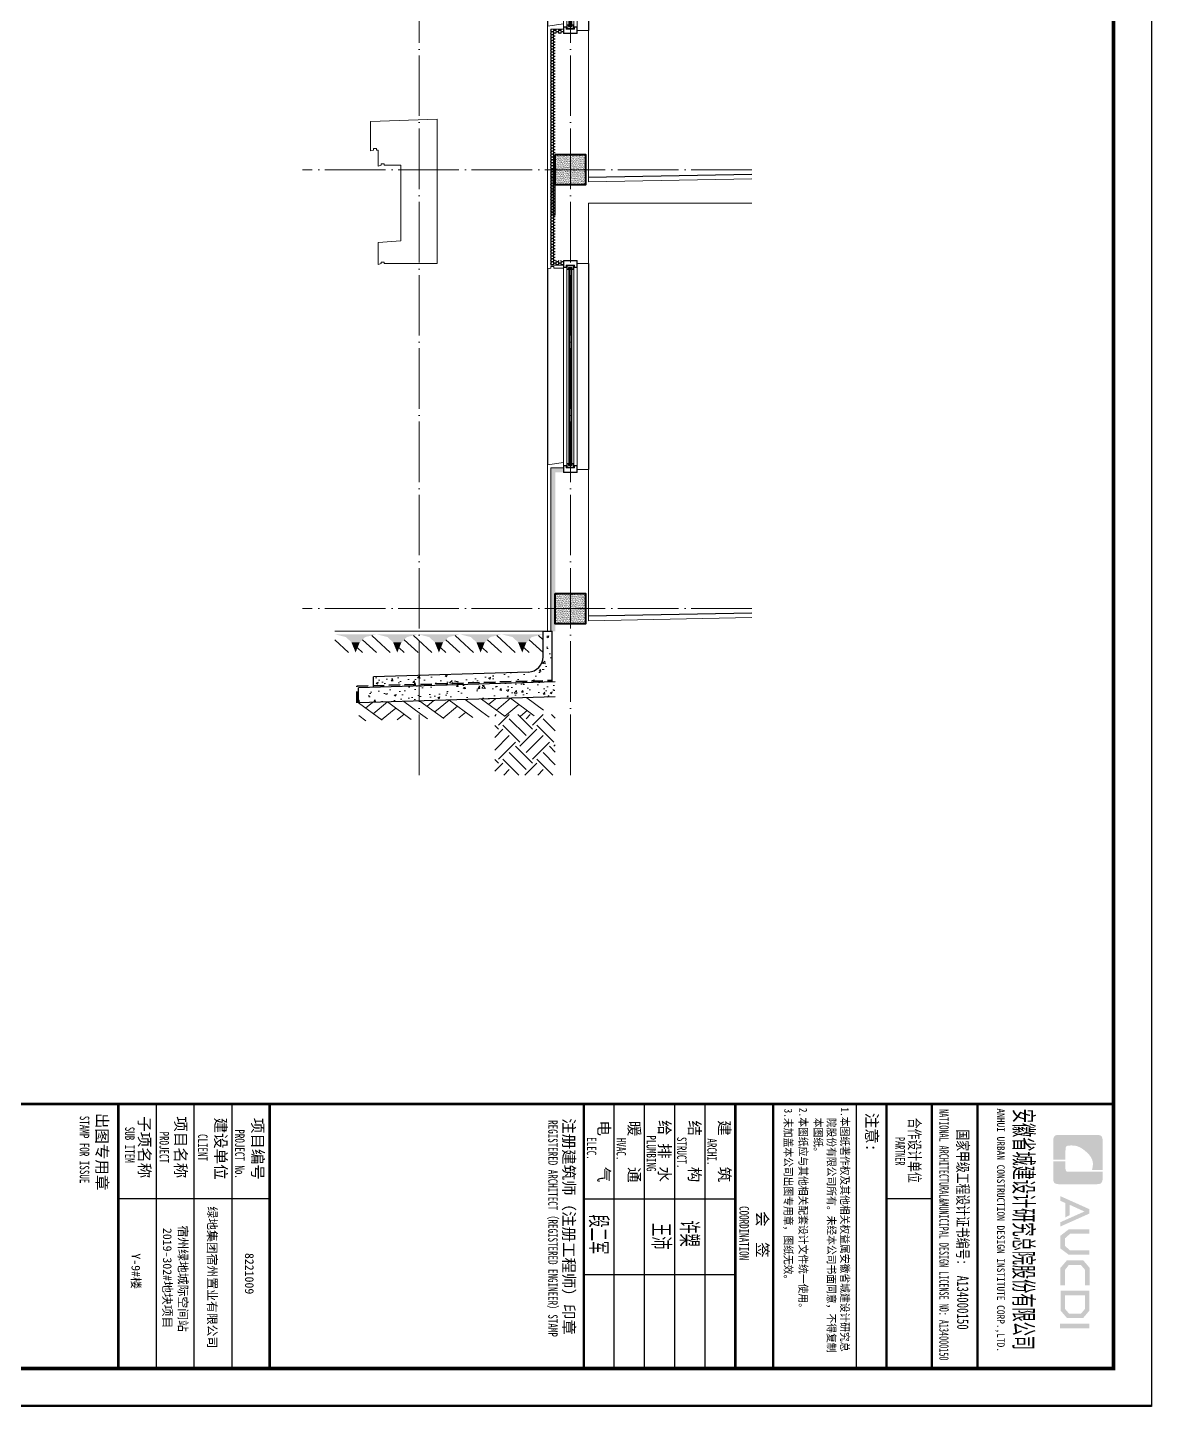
# Model space of a CAD drawing. Extents: x -518115 to 389031, y -209821 to 1628073.
# Drawn here: x 208055 to 215480, y -173716 to -164603 of the extents above; entities that cross this region are included whole.
import ezdxf

# ---------------------------------------------------------------- set-up
doc = ezdxf.new("R2010")
doc.units = 0
doc.header["$LTSCALE"] = 1000
doc.header["$MEASUREMENT"] = 0
doc.linetypes.add('DASH', pattern=[0.35, 0.25, -0.1])
doc.linetypes.add('DOTE', pattern=[2.42, 2, -0.2, 0.02, -0.2])
for name, color, linetype in [('COLUMN', 9, 'Continuous'), ('图框', 140, 'Continuous'), ('图签文字', 147, 'Continuous'), ('看线', 251, 'Continuous'), ('立面-看线', 251, 'Continuous')]:
    doc.layers.add(name, color=color, linetype=linetype)
for name, color, linetype, lineweight in [('DOTE', 19, 'DOTE', 9), ('PUB_HATCH', 8, 'Continuous', 9), ('S_WINDOW', 144, 'Continuous', 15), ('WALL', 9, 'Continuous', 40), ('内粉刷', 37, 'Continuous', 9), ('图签', 147, 'Continuous', 18), ('填充', 251, 'Continuous', 5), ('立面-中轮廓线', 213, 'Continuous', 35), ('粉刷', 251, 'Continuous', 9), ('细细', 250, 'Continuous', 0)]:
    doc.layers.add(name, color=color, linetype=linetype, lineweight=lineweight)
doc.layers.add('yichutu', color=7, linetype='Continuous', true_color=0xffffff, plot=False)
doc.styles.add('HT', font='')
doc.styles.add('宋体', font='', dxfattribs={"height": 50})
doc.styles.add('建筑图签-1', font='', dxfattribs={"width": 0.7})
doc.styles.add('建筑图签-2', font='TXT.shx', dxfattribs={"width": 0.5, "bigfont": 'HZTXT.shx'})
doc.styles.get('HT').set_extended_font_data('SimHei')
doc.styles.get('宋体').set_extended_font_data('SimSun')
doc.styles.get('建筑图签-1').set_extended_font_data('SimHei')
pattern_1 = [(50, (28072.99, 249033.25), (143.452037, -12.550427), [15, -165]), (355, (28072.99, 249033.25), (-27.750267, 150.438427), [12, -132]), (100.4514, (28084.94, 249032.2), (115.701876, 137.88791), [12.74804, -140.22842]), (46.1842, (28072.99, 249073.25), (213.44821, -33.1038), [22.5, -247.5]), (96.6356, (28090.77, 249070.5), (186.93254, 194.82357), [19.12206, -210.3426]), (351.1842, (28072.99, 249073.25), (186.93239, 194.82372), [18, -198]), (21, (28092.99, 249063.25), (119.38141, -80.52378), [15, -165]), (326, (28092.99, 249063.25), (48.663066, 145.03001), [12, -132]), (71.4514, (28102.93, 249056.54), (168.044526, 64.5061), [12.74804, -140.22842]), (37.5, (28072.986, 249033.25), (2.431971, 66.578771), [0, -130.4, 0, -134, 0, -132.5]), (7.5, (28072.986, 249033.25), (52.613907, 78.882342), [0, -76.4, 0, -127.4, 0, -50.5]), (327.5, (28028.386, 249033.25), (106.764487, -4.510974), [0, -50, 0, -156, 0, -207]), (317.5, (28008.39, 249033.25), (116.637234, 20.020996), [0, -65, 0, -103.6, 0, -147])]
pattern_2 = [(315, (-218910.2607, -140541.0897), (-1.767766953, -1.767766953), []), (315, (-218909.0822, -140541.0897), (-1.767766953, -1.767766953), [])]
pattern_3 = [(315, (-218910.2607, -141979.3279), (-1.767766953, -1.767766953), []), (315, (-218909.0822, -141979.3279), (-1.767766953, -1.767766953), [])]
pattern_4 = [(0, (-811253.24, -385446.952), (16.66875, 9.623705), [11.1125, -22.225]), (120, (-811253.24, -385446.952), (-16.66874801, 9.62370845), [11.1125, -22.225]), (60, (-811253.24, -385446.952), (1.99e-06, 19.24741345), [-22.225, 11.1125])]

# ---------------------------------------------------------------- blocks, each defined once
blk = doc.blocks.new('院标1')
h = blk.add_hatch(color=150)
h.dxf.hatch_style = 1
h.set_gradient(color1=(33, 113, 253), color2=(33, 113, 253), tint=1, name='INVCURVED')
edge = h.paths.add_edge_path()
edge.add_spline(control_points=[(116373, 648379), (116379, 648379), (116382, 648379), (116391, 648379), (116391, 648379), (116391, 648379), (116616, 648379), (116616, 648379), (116616, 648379), (116616, 648379), (116616, 648054), (116616, 648054), (116616, 648054), (116616, 648054), (116108, 648054), (116108, 648054), (116108, 648054), (116028, 648054), (115963, 648111), (115963, 648199), (115963, 648199), (115963, 648199), (115963, 649215), (115963, 649215), (115963, 649215), (115963, 649295), (116018, 649360), (116108, 649360), (116108, 649360), (116108, 649360), (116897, 649360), (116897, 649360), (116897, 649360), (116897, 649360), (116897, 649080), (116897, 649080), (116897, 649080), (116897, 649080), (116566, 649140), (116356, 648859), (116356, 648859), (116245, 648719), (116240, 648545), (116247, 648466), (116247, 648466), (116254, 648386), (116247, 648466), (116247, 648466), (116247, 648466), (116247, 648466), (116258, 648374), (116373, 648379)], knot_values=[0, 0, 0, 0, 0.071429, 0.071429, 0.071429, 0.107143, 0.142857, 0.142857, 0.142857, 0.178571, 0.214286, 0.214286, 0.214286, 0.25, 0.285714, 0.285714, 0.285714, 0.321429, 0.357143, 0.357143, 0.357143, 0.392857, 0.428571, 0.428571, 0.428571, 0.464286, 0.5, 0.5, 0.5, 0.535714, 0.571429, 0.571429, 0.571429, 0.607143, 0.642857, 0.642857, 0.642857, 0.678571, 0.714286, 0.714286, 0.714286, 0.75, 0.785714, 0.785714, 0.785714, 0.821429, 0.857143, 0.857143, 0.857143, 0.928571, 1, 1, 1, 1], degree=3, periodic=0)
h = blk.add_hatch(color=150)
h.dxf.hatch_style = 1
h.set_gradient(color1=(33, 113, 253), color2=(33, 113, 253), tint=1, name='INVCURVED')
edge = h.paths.add_edge_path()
edge.add_spline(control_points=[(117268, 649215), (117268, 649215), (117268, 648199), (117268, 648199), (117268, 648199), (117268, 648114), (117212, 648054), (117123, 648054), (117123, 648054), (117123, 648054), (116663, 648054), (116663, 648054), (116663, 648054), (116663, 648054), (116663, 648379), (116663, 648379), (116663, 648379), (116663, 648379), (116865, 648379), (116865, 648379), (116865, 648379), (116907, 648379), (116941, 648413), (116941, 648455), (116941, 648455), (116941, 648455), (116941, 649360), (116941, 649360), (116941, 649360), (116941, 649360), (117123, 649360), (117123, 649360), (117123, 649360), (117204, 649360), (117268, 649306), (117268, 649215)], knot_values=[0, 0, 0, 0, 0.1, 0.1, 0.1, 0.15, 0.2, 0.2, 0.2, 0.25, 0.3, 0.3, 0.3, 0.35, 0.4, 0.4, 0.4, 0.45, 0.5, 0.5, 0.5, 0.55, 0.6, 0.6, 0.6, 0.65, 0.7, 0.7, 0.7, 0.75, 0.8, 0.8, 0.8, 0.9, 1, 1, 1, 1], degree=3, periodic=0)
blk = doc.blocks.new('GFDDDDRG')
at = {"layer": '图框'}
h = blk.add_hatch(color=256, dxfattribs=at)
h.paths.add_polyline_path([(922489, -158906), (922489, -158969), (922104, -158969), (922104, -158906)])
h.paths.add_polyline_path([(922431, -158530), (922168, -158530), (922168, -158710), (922221, -158772), (922380, -158772), (922431, -158712)], flags=16)
h.paths.add_polyline_path([(922490, -158471), (922109, -158471), (922109, -158732), (922194, -158831), (922408, -158831), (922490, -158733)])
h.paths.add_polyline_path([(922492, -158399), (922434, -158399), (922434, -158196), (922378, -158129), (922219, -158129), (922167, -158196), (922167, -158400), (922107, -158400), (922107, -158169), (922194, -158067), (922408, -158067), (922492, -158166)])
h.paths.add_polyline_path([(922491, -157658), (922491, -157718), (922235, -157718), (922170, -157775), (922170, -157880), (922235, -157937), (922491, -157937), (922491, -157994), (922217, -157994), (922108, -157912), (922108, -157743), (922218, -157658)])
h.paths.add_polyline_path([(922490, -157392), (922490, -157450), (922108, -157621), (922108, -157564), (922425, -157423), (922231, -157335), (922231, -157471), (922173, -157501), (922173, -157311), (922107, -157282), (922107, -157220)])
for p, q in [((920410, -156002), (920410, -159502)), ((921010, -156002), (921010, -159502)), ((921010, -156002), (921010, -159502))]:
    blk.add_line(p, q, dxfattribs=at)
blk.add_lwpolyline([(923310, -107437), (923310, -159999), (893610, -159999), (893610, -107437)], close=True, dxfattribs=at)
blk.add_lwpolyline([(923310, -107437), (923310, -159999), (893610, -159999), (893610, -107437)], close=True, dxfattribs=at)
at = {"layer": '图框', "const_width": 50}
blk.add_lwpolyline([(894110, -159499), (922810, -159499), (922810, -108687), (894110, -108687)], close=True, dxfattribs=at)
at = {"layer": '图框'}
for points, const_width in [([(894110, -156002), (922810, -156002)], 35), ([(909660, -159502), (909660, -156002)], 35), ([(910160, -156002), (910160, -159502)], 17.5), ([(910660, -156002), (910660, -159502)], 17.5), ([(911160, -156002), (911160, -159502)], 17.5), ([(911660, -156002), (911660, -159502)], 35), ([(911660, -156002), (911660, -159502)], 35), ([(915810, -156006), (915810, -159506)], 35), ([(916210, -156006), (916210, -159506)], 17.5), ([(916610, -156006), (916610, -159506)], 17.5), ([(917010, -156006), (917010, -159506)], 17.5), ([(917410, -156006), (917410, -159506)], 17.5), ([(917810, -156006), (917810, -159506)], 35), ([(917810, -156006), (917810, -159506)], 35), ([(918310, -156006), (918310, -159506)], 30), ([(919410, -156002), (919410, -159502)], 17.5), ([(919810, -156002), (919810, -159502)], 30), ([(919810, -156002), (919810, -159502)], 30), ([(920410, -156002), (920410, -159502)], 30), ([(920410, -156002), (920410, -159502)], 30), ([(921010, -156002), (921010, -159502)], 30), ([(909660, -157252), (911660, -157252)], 17.5), ([(917810, -157256), (915810, -157256)], 17.5), ([(920410, -157252), (919810, -157252)], 17.5), ([(917810, -158256), (915810, -158256)], 17.5)]:
    blk.add_lwpolyline(points, dxfattribs=dict(at, const_width=const_width))
at = {"xscale": 0.5, "yscale": 0.5, "zscale": 0.5, "rotation": 270}
blk.add_blockref('院标1', (597985, -98428), dxfattribs=at)
at = {"layer": '图框'}
for s, height, style, width, p in [('STAMP FOR ISSUE', 125, '建筑图签-1', 0.7, (909150, -156158)), ('3.未加盖本公司出图专用章，图纸无效。', 105, 'HT', 0.88, (918459, -156061)), (' 2.本图纸应与其他相关配套设计文件统一使用。 ', 105, 'HT', 0.88, (918656, -155989)), ('本图纸。', 105, 'HT', 0.88, (918854, -156184)), ('院股份有限公司所有。未经本公司书面同意，不得复制', 105, 'HT', 0.88, (919029, -156184)), ('1.本图纸著作权及其他相关权益属安徽省城建设计研究总', 105, 'HT', 0.88, (919206, -156045)), ('NATIONAL ARCHITECTURAL&MUNICIPAL DESIGN LICENSE NO: A134000150', 125, '建筑图签-1', 0.6, (920507, -156070)), ('ANHUI URBAN CONSTRUCTION DESIGN INSTITUTE CORP.,LTD.', 100, '建筑图签-1', 0.91, (921271, -156061)), ('SUB ITEM', 125, '建筑图签-1', 0.7, (909748, -156303)), ('PROJECT', 125, '建筑图签-1', 0.7, (910203, -156366)), ('PROJECT No.', 125, '建筑图签-1', 0.7, (911202, -156337, -899)), ('REGISTERED ARCHITECT（REGISTERED ENGINEER）STAMP', 125, '建筑图签-1', 0.7, (915339, -156216)), ('CLIENT', 125, '建筑图签-1', 0.7, (910713, -156399)), ('ELEC.', 125, '建筑图签-1', 0.7, (915850, -156441)), ('HVAC.', 125, '建筑图签-1', 0.7, (916242, -156449)), ('PLUMBING', 125, '建筑图签-1', 0.7, (916639, -156417)), ('STRUCT.', 125, '建筑图签-1', 0.7, (917042, -156437)), ('ARCHI.', 125, '建筑图签-1', 0.7, (917441, -156457)), ('PARTNER', 125, '建筑图签-1', 0.6, (919927, -156439)), ('COORDINATION', 125, '建筑图签-1', 0.7, (917866, -157352))]:
    blk.add_text(s, height=height, rotation=270, dxfattribs=dict(at, style=style, width=width)).set_placement(p)
at = {"layer": '图签', "color": 2, "style": '宋体'}
for s, height, p in [('绿地集团宿州置业有限公司', 114.67, (910841, -157355)), ('2019-302#地块项目', 114.67, (910249, -157640)), ('宿州绿地城际空间站', 114.7, (910454, -157607)), ('Y-9#楼', 114.7, (909834, -157977)), ('8221009', 114.7, (911334, -157971))]:
    blk.add_text(s, height=height, rotation=270, dxfattribs=at).set_placement(p)
at = {"layer": '图签文字', "color": 7, "style": '建筑图签-1'}
for s, p in [('出图专用章', (909369, -156120)), ('子项名称', (909930, -156165)), ('项目名称', (910408, -156165)), ('建设单位', (910937, -156182)), ('项目编号', (911426, -156186)), ('注册建筑师（注册工程师）印章', (915537, -156190)), ('注意:', (919541, -156118)), ('电    气', (916001, -156219)), ('暖    通', (916401, -156224)), ('给 排 水', (916802, -156214)), ('结    构', (917199, -156219)), ('建    筑', (917593, -156217)), ('会  签', (918094, -157419))]:
    blk.add_text(s, height=150, rotation=270, dxfattribs=at).set_placement(p)
for s, height, width, p in [('合作设计单位', 150, 0.7, (920105, -156184)), ('安徽省城建设计研究总院股份有限公司', 250, 0.55, (921498, -156066)), ('国家甲级工程设计证书编号:  A134000150', 150, 0.7, (920743, -156338))]:
    blk.add_text(s, height=height, rotation=270, dxfattribs=dict(at, width=width)).set_placement(p)
at = {"layer": '图签文字', "color": 1, "style": '建筑图签-2', "width": 0.7}
for s, p in [('段二军', (915876, -157462)), ('王沛', (916703, -157575)), ('许槊', (917074, -157539))]:
    blk.add_text(s, height=250, rotation=270, dxfattribs=at).set_placement(p)
blk = doc.blocks.new('yct-1051-594-26275-14850-25-1002.0')
at = {"layer": 'yichutu', "color": 7, "true_color": 0xffffff}
blk.add_lwpolyline([(0, 0), (0, 14850), (26275, 14850), (26275, 0)], close=True, dxfattribs=at)
blk = doc.blocks.new('$LinePat$素土夯实')
at = {"color": 0}
for p, q in [((0, -210), (210, 0)), ((120, -300), (420, 0)), ((420, 0), (608, -188)), ((495, -300), (795, 0)), ((615, 0), (705, -90)), ((315, -105), (502, -293)), ((210, -210), (300, -300)), ((705, -300), (795, -210))]:
    blk.add_line(p, q, dxfattribs=at)
blk = doc.blocks.new('$LinePat$自然土壤')
at = {"color": 0}
for p, q in [((0, -90), (71, -19)), ((0, -300), (211, -89)), ((420, -300), (630, -90)), ((210, -300), (286, -224))]:
    blk.add_line(p, q, dxfattribs=at)
for points in [[(0, 0), (630, 0), (168, -45), (462, -45)], [(168, -45), (462, -45), (252, -132), (378, -132)], [(252, -132), (378, -132), (315, -300)]]:
    blk.add_solid(points, dxfattribs=at)
blk = doc.blocks.new('sanshui')
at = {"layer": '粉刷'}
h = blk.add_hatch(dxfattribs=at)
h.set_pattern_fill('混凝土', color=256, scale=20)
h.set_pattern_definition(pattern_1)
edge = h.paths.add_edge_path()
edge.add_line((346317.8, 427329.6), (346257.8, 427329.6))
edge.add_line((346257.8, 427329.6), (346257.8, 427160.3))
edge.add_arc((346157.8, 427160.3), 100, 271.71836, 360, ccw=False)
edge.add_line((346160.8, 427060.3), (345137.8, 427029.6))
edge.add_line((345137.8, 427029.6), (345137.8, 426969.6))
edge.add_line((345137.8, 426969.6), (346317.8, 427005))
edge.add_line((346317.8, 427005), (346317.8, 427329.6))
h = blk.add_hatch(dxfattribs=at)
h.set_pattern_fill('混凝土', color=256, scale=20)
h.set_pattern_definition(pattern_1)
h.paths.add_polyline_path([(346337.8, 426895.6), (346337.8, 426995.6), (345037.8, 426956.6), (345037.8, 426856.6)])
at = {"layer": 'COLUMN'}
for p, q in [((346257.8, 427329.6), (346317.8, 427329.6)), ((346257.8, 427160.3), (346257.8, 427329.6)), ((346317.8, 426995), (346317.8, 427329.6)), ((346160.8, 427060.3), (345137.8, 427029.6)), ((346338.1, 426995.6), (345037.8, 426956.6)), ((345037.8, 426856.6), (345037.8, 426956.6)), ((345137.8, 426959.6), (345137.8, 427029.6)), ((346338.1, 426895.6), (345037.8, 426856.6))]:
    blk.add_line(p, q, dxfattribs=at)
blk.add_arc((346157.8, 427160.3), 100, 271.71836, 0, dxfattribs=at)
at = {"layer": '立面-中轮廓线', "linetype": 'DASH', "ltscale": 0.3}
blk.add_lwpolyline([(345027.8, 426856.6), (345027.8, 426966.3), (346317.8, 427005)], dxfattribs=at)
at = {"layer": '粉刷'}
blk.add_line((344881.5, 427329.6), (346257.8, 427329.6), dxfattribs=at)
at = {"layer": '粉刷', "yscale": 0.4, "zscale": 0.4}
for name, p, xscale, rotation in [('$LinePat$自然土壤', (345156.8, 427309.6), -0.4369306507241237, 359.9999999999903), ('$LinePat$自然土壤', (345432, 427309.6), -0.4369306507241237, 359.9999999999903), ('$LinePat$自然土壤', (345707.3, 427309.6), -0.4369306507241237, 359.9999999999903), ('$LinePat$自然土壤', (345982.6, 427309.6), -0.4369306507241237, 359.9999999999903), ('$LinePat$自然土壤', (346257.8, 427309.6), -0.4369306507241237, 359.9999999999903), ('$LinePat$素土夯实', (345444.5, 426868.8), -0.5117605352322558, 1.718358001643932), ('$LinePat$素土夯实', (345851.2, 426881), -0.5117605352322558, 1.718358001643932), ('$LinePat$素土夯实', (346257.8, 426893.2), -0.5117605352322558, 1.718358001643932)]:
    blk.add_blockref(name, p, dxfattribs=dict(at, xscale=xscale, rotation=rotation))
blk = doc.blocks.new('zrszerf')
at = {"layer": '细细'}
h = blk.add_hatch(dxfattribs=at)
h.set_pattern_fill('金属', color=256, style=0)
h.set_pattern_definition(pattern_2)
h.paths.add_polyline_path([(257694.9, 608543.3), (257714.9, 608543.3), (257714.9, 608556.8), (257764.9, 608556.8), (257764.9, 608543.3), (257784.9, 608543.3), (257784.9, 608588.3), (257694.9, 608588.3)])
h.paths.add_polyline_path([(257712.9, 608558.8), (257712.9, 608545.3), (257696.9, 608545.3), (257696.9, 608586.3), (257782.9, 608586.3), (257782.9, 608545.3), (257766.9, 608545.3), (257766.9, 608558.8)], flags=16)
h = blk.add_hatch(dxfattribs=at)
h.set_pattern_fill('金属', color=256, style=0)
h.set_pattern_definition(pattern_2)
h.paths.add_polyline_path([(257762.4, 608554.8), (257762.4, 608529.8), (257750.4, 608529.8), (257750.4, 608539.8), (257729.4, 608539.8), (257729.4, 608529.8), (257717.4, 608529.8), (257717.4, 608554.8)])
h.paths.add_polyline_path([(257719.4, 608552.8), (257719.4, 608531.8), (257727.4, 608531.8), (257727.4, 608541.8), (257752.4, 608541.8), (257752.4, 608531.8), (257760.4, 608531.8), (257760.4, 608552.8)], flags=16)
h = blk.add_hatch(color=256, dxfattribs=at)
edge = h.paths.add_edge_path()
edge.add_line((257735.4, 608539.8), (257735.4, 608527.8))
edge.add_arc((257739.9, 608519.5), 9.44, 61.51755, 118.48245, ccw=False)
edge.add_line((257744.4, 608527.8), (257744.4, 608539.8))
edge.add_arc((257739.9, 608548.1), 9.44, 241.51755, 298.48245, ccw=False)
h = blk.add_hatch(dxfattribs=at)
h.set_pattern_fill('金属', color=256, style=0)
h.set_pattern_definition(pattern_3)
h.paths.add_polyline_path([(257694.9, 607233.3), (257714.9, 607233.3), (257714.9, 607219.8), (257764.9, 607219.8), (257764.9, 607233.3), (257784.9, 607233.3), (257784.9, 607188.3), (257694.9, 607188.3)])
h.paths.add_polyline_path([(257712.9, 607217.8), (257712.9, 607231.3), (257696.9, 607231.3), (257696.9, 607190.3), (257782.9, 607190.3), (257782.9, 607231.3), (257766.9, 607231.3), (257766.9, 607217.8)], flags=16)
h = blk.add_hatch(dxfattribs=at)
h.set_pattern_fill('金属', color=256, style=0)
h.set_pattern_definition(pattern_3)
h.paths.add_polyline_path([(257762.4, 607221.8), (257762.4, 607246.8), (257750.4, 607246.8), (257750.4, 607236.8), (257729.4, 607236.8), (257729.4, 607246.8), (257717.4, 607246.8), (257717.4, 607221.8)])
h.paths.add_polyline_path([(257719.4, 607223.8), (257719.4, 607244.8), (257727.4, 607244.8), (257727.4, 607234.8), (257752.4, 607234.8), (257752.4, 607244.8), (257760.4, 607244.8), (257760.4, 607223.8)], flags=16)
h = blk.add_hatch(color=256, dxfattribs=at)
edge = h.paths.add_edge_path()
edge.add_line((257735.4, 607236.8), (257735.4, 607248.8))
edge.add_arc((257739.9, 607257.1), 9.44, 241.51755, 298.48245)
edge.add_line((257744.4, 607248.8), (257744.4, 607236.8))
edge.add_arc((257739.9, 607228.5), 9.44, 61.51755, 118.48245)
at = {"layer": 'S_WINDOW'}
for p, q in [((257694.9, 607233.3), (257694.9, 608543.3)), ((257717.4, 607246.8), (257717.4, 608529.8)), ((257762.4, 607246.8), (257762.4, 608529.8)), ((257784.9, 607233.3), (257784.9, 608543.3))]:
    blk.add_line(p, q, dxfattribs=at)
for points in [[(257784.9, 608588.3), (257784.9, 608543.3), (257764.9, 608543.3), (257764.9, 608556.8), (257714.9, 608556.8), (257714.9, 608543.3), (257694.9, 608543.3), (257694.9, 608588.3)], [(257782.9, 608586.3), (257782.9, 608545.3), (257766.9, 608545.3), (257766.9, 608558.8), (257712.9, 608558.8), (257712.9, 608545.3), (257696.9, 608545.3), (257696.9, 608586.3)], [(257762.4, 608554.8), (257762.4, 608529.8), (257750.4, 608529.8), (257750.4, 608539.8), (257729.4, 608539.8), (257729.4, 608529.8), (257717.4, 608529.8), (257717.4, 608554.8)], [(257760.4, 608552.8), (257760.4, 608531.8), (257752.4, 608531.8), (257752.4, 608541.8), (257727.4, 608541.8), (257727.4, 608531.8), (257719.4, 608531.8), (257719.4, 608552.8)], [(257784.9, 607188.3), (257784.9, 607233.3), (257764.9, 607233.3), (257764.9, 607219.8), (257714.9, 607219.8), (257714.9, 607233.3), (257694.9, 607233.3), (257694.9, 607188.3)], [(257782.9, 607190.3), (257782.9, 607231.3), (257766.9, 607231.3), (257766.9, 607217.8), (257712.9, 607217.8), (257712.9, 607231.3), (257696.9, 607231.3), (257696.9, 607190.3)], [(257762.4, 607221.8), (257762.4, 607246.8), (257750.4, 607246.8), (257750.4, 607236.8), (257729.4, 607236.8), (257729.4, 607246.8), (257717.4, 607246.8), (257717.4, 607221.8)], [(257760.4, 607223.8), (257760.4, 607244.8), (257752.4, 607244.8), (257752.4, 607234.8), (257727.4, 607234.8), (257727.4, 607244.8), (257719.4, 607244.8), (257719.4, 607223.8)]]:
    blk.add_lwpolyline(points, close=True, dxfattribs=at)
at = {"layer": '细细'}
for points in [[(257729.4, 608529.8), (257729.4, 607246.8)], [(257735.4, 607248.8), (257735.4, 608539.8)], [(257744.4, 607248.8), (257744.4, 608539.8)], [(257750.4, 608529.8), (257750.4, 607246.8)]]:
    blk.add_lwpolyline(points, dxfattribs=at)
for points in [[(257735.4, 608539.8), (257735.4, 608527.8, -0.253805), (257744.4, 608527.8), (257744.4, 608539.8, -0.253805)], [(257735.4, 607236.8), (257735.4, 607248.8, 0.253805), (257744.4, 607248.8), (257744.4, 607236.8, 0.253805)]]:
    blk.add_lwpolyline(points, format="xyb", close=True, dxfattribs=at)
blk = doc.blocks.new('A$C47771182')
at = {"layer": '立面-看线'}
h = blk.add_hatch(dxfattribs=at)
h.set_pattern_fill('HONEY', color=256, scale=7)
h.set_pattern_definition(pattern_4)
h.paths.add_polyline_path([(30, 0), (0, 0), (0, 900), (-55, 900), (-55, 930), (30, 930)])
h = blk.add_hatch(dxfattribs=at)
h.set_pattern_fill('HONEY', color=256, scale=7)
h.set_pattern_definition(pattern_4)
h.paths.add_polyline_path([(30, 0), (0, 0), (0, -600), (-55, -600), (-55, -630), (30, -630)])
blk = doc.blocks.new('gdfgdgrdfaw')
at = {"layer": '立面-看线'}
h = blk.add_hatch(dxfattribs=at)
h.set_pattern_fill('碎沙', color=256, scale=4)
h.set_pattern_definition([(37.5, (356389.152, 79681.42), (-0.32000626, 9.78826475), [0, -7.7216, 0, -8.636, 0, -8.255]), (7.5, (356389.152, 79681.42), (8.99046566, 14.33650201), [0, -4.1656, 0, -6.9596, 0, -2.667]), (327.5, (356382.904, 79681.42), (15.819847405, 0.02874369), [0, -2.54, 0, -9.144, 0, -11.938]), (317.5, (356382.904, 79681.42), (15.27112905, 4.45858647), [0, -1.27, 0, -5.9944, 0, -6.858])])
h.paths.add_polyline_path([(1157442.4, 465043.4), (1157642.4, 465043.4), (1157642.4, 465243.4), (1157442.4, 465243.4)])
at = {"layer": 'PUB_HATCH', "color": 215, "true_color": 0xa953a0}
blk.add_lwpolyline([(1157497.4, 464513.4), (1157412.4, 464513.4), (1157412.4, 466073.4), (1157497.4, 466073.4)], dxfattribs=at)
at = {"layer": 'WALL'}
blk.add_lwpolyline([(1157442.4, 465243.4), (1157642.4, 465243.4), (1157642.4, 465043.4), (1157442.4, 465043.4)], close=True, dxfattribs=at)
at = {"layer": '内粉刷'}
blk.add_line((1157392.4, 465143.4), (1157392.4, 464493.4), dxfattribs=at)
for points in [[(1157392.4, 465143.4), (1157392.4, 466093.4), (1157497.4, 466108.4)], [(1157587.4, 466063.4), (1157662.4, 466063.4), (1157662.4, 465063.4)], [(1158740.9, 465083.4), (1157662.4, 465063.4)], [(1157587.4, 464523.4), (1157662.4, 464523.4), (1157662.4, 464923.4), (1158740.9, 464923.4)], [(1157432.4, 464493.4), (1157432.4, 464503.4), (1157412.4, 464503.4), (1157412.4, 464493.4), (1157392.4, 464488.4), (1157392.4, 464493.4)], [(1157432.4, 464493.4), (1157497.4, 464493.4)]]:
    blk.add_lwpolyline(points, dxfattribs=at)
at = {"layer": '看线'}
for p, q in [((1157662.4, 467423.4), (1157662.4, 466063.4)), ((1157392.4, 467393.4), (1157392.4, 466093.4))]:
    blk.add_line(p, q, dxfattribs=at)
at = {"layer": '看线', "color": 32}
blk.add_lwpolyline([(1158740.9, 465113.4), (1157662.4, 465093.4)], dxfattribs=at)
blk.add_blockref('zrszerf', (899802.5, -141144.9))
at = {"xscale": -1}
blk.add_blockref('A$C47771182', (1157442.4, 465143.4), dxfattribs=at)
blk = doc.blocks.new('VDVDXAXFSFFX')
at = {"layer": 'PUB_HATCH'}
h = blk.add_hatch(dxfattribs=at)
h.set_pattern_fill('DOTS', color=251, scale=2, style=0)
h.set_pattern_definition([(0, (924712.4965, -148185.593), (1.5875, 3.175), [0, -3.175])])
h.paths.add_polyline_path([(924682.5, -148185.6), (924712.5, -148185.6), (924712.5, -147935.6), (924712.5, -147885.6), (924712.5, -147885.6), (924712.5, -147885.6), (924682.5, -147885.6)])
at = {"layer": 'PUB_HATCH', "color": 5}
blk.add_lwpolyline([(924712.5, -147885.6), (924682.5, -147885.6), (924682.5, -148185.6), (924712.5, -148185.6)], close=True, dxfattribs=at)

msp = doc.modelspace()

# ---------------------------------------------------------------- hatches: boundary and pattern name
at = {"layer": '填充'}
h = msp.add_hatch(dxfattribs=at)
h.set_pattern_fill('EARTH', color=250, scale=50, angle=45, style=0)
h.set_pattern_definition([(45, (-903956.64, -624736.4), (0, 224.506403), [158.75, -158.75]), (45, (-903998.73, -624694.31), (0, 224.506403), [158.75, -158.75]), (45, (-904040.83, -624652.21), (0, 224.506403), [158.75, -158.75]), (135, (-904040.83, -624624.15), (-224.506403, 0), [158.75, -158.75]), (135, (-903998.73, -624582.06), (-224.506403, 0), [158.75, -158.75]), (135, (-903956.64, -624539.96), (-224.506403, 0), [158.75, -158.75])])
h.paths.add_polyline_path([(211541.6, -169143), (211141.6, -169143), (211141.6, -169543), (211541.6, -169543)])
at = {"layer": '立面-看线'}
h = msp.add_hatch(dxfattribs=at)
h.set_pattern_fill('HONEY', color=256, scale=7)
h.set_pattern_definition([(0, (-1504376.098, -427603.902), (16.66875, 9.623705), [11.1125, -22.225]), (120, (-1504376.098, -427603.902), (-16.66874801, 9.62370845), [11.1125, -22.225]), (60, (-1504376.098, -427603.902), (1.99e-06, 19.24741345), [-22.225, 11.1125])])
h.paths.add_polyline_path([(211511.6, -167513), (211511.6, -168293), (211511.6, -168593), (211541.6, -168593), (211541.6, -167643), (211541.6, -167643), (211541.6, -167543), (211596.6, -167543), (211596.6, -167513)])
h = msp.add_hatch(dxfattribs=at)
h.set_pattern_fill('碎沙', color=256, scale=4)
h.set_pattern_definition([(37.5, (-589511.6056, -553904.984), (-0.32000626, 9.78826475), [0, -7.7216, 0, -8.636, 0, -8.255]), (7.5, (-589511.606, -553904.984), (8.99046566, 14.33650201), [0, -4.1656, 0, -6.9596, 0, -2.667]), (327.5, (-589517.854, -553904.984), (15.819847405, 0.02874369), [0, -2.54, 0, -9.144, 0, -11.938]), (317.5, (-589517.854, -553904.984), (15.27112905, 4.45858647), [0, -1.27, 0, -5.9944, 0, -6.858])])
h.paths.add_polyline_path([(211541.6, -168543), (211741.6, -168543), (211741.6, -168343), (211541.6, -168343)])

# ---------------------------------------------------------------- linework, layer by layer
at = {"layer": 'DOTE', "linetype": 'DOTE', "ltscale": 0.2}
for p, q in [((211641.6, -169543), (211641.6, -151863)), ((210641.6, -169543), (210641.6, -162643)), ((212840.2, -165543), (209871.4, -165543)), ((212840.2, -168443), (209871.4, -168443))]:
    msp.add_line(p, q, dxfattribs=at)
at = {"layer": 'PUB_HATCH', "color": 215, "true_color": 0xa953a0}
msp.add_lwpolyline([(211511.6, -168593), (211511.6, -167513), (211596.6, -167513)], dxfattribs=at)
at = {"layer": 'WALL'}
msp.add_lwpolyline([(211541.6, -168343), (211741.6, -168343), (211741.6, -168543), (211541.6, -168543)], close=True, dxfattribs=at)
at = {"layer": '内粉刷'}
for points in [[(210411.6, -166163), (210761.6, -166163), (210761.6, -165208), (210321.6, -165223), (210321.6, -165413)], [(210361.6, -165413), (210361.6, -165403), (210341.6, -165403), (210341.6, -165413), (210321.6, -165418), (210321.6, -165413)], [(210361.6, -165413), (210371.6, -165413), (210371.6, -165513)], [(210411.6, -165513), (210411.6, -165503), (210391.6, -165503), (210391.6, -165513), (210371.6, -165518), (210371.6, -165513)], [(210411.6, -165513), (210521.6, -165513), (210521.6, -166013), (210371.6, -166023), (210371.6, -166163)], [(210411.6, -166163), (210411.6, -166153), (210391.6, -166153), (210391.6, -166163), (210371.6, -166168), (210371.6, -166163)], [(211491.6, -168593), (211491.6, -167493), (211596.6, -167478)], [(211686.6, -167523), (211761.6, -167523), (211761.6, -168523)], [(212840.2, -168503), (211761.6, -168523)]]:
    msp.add_lwpolyline(points, dxfattribs=at)
at = {"layer": '看线'}
for p, q in [((211491.6, -166193), (211491.6, -167493)), ((211761.6, -166163), (211761.6, -167523))]:
    msp.add_line(p, q, dxfattribs=at)
at = {"layer": '看线', "color": 32}
msp.add_lwpolyline([(212840.2, -168473), (211761.6, -168493)], dxfattribs=at)

# ---------------------------------------------------------------- block references
at = {"xscale": 0.5, "yscale": 0.5, "zscale": 0.5}
msp.add_blockref('GFDDDDRG', (-246174.4, -93716.5), dxfattribs=at)
for name, p in [('gdfgdgrdfaw', (-945900.8, -630686.4)), ('VDVDXAXFSFFX', (-713170.9, -17657.4)), ('zrszerf', (-46098.3, -774731.4)), ('sanshui', (-134796.5, -595922.7))]:
    msp.add_blockref(name, p)
at = {"layer": 'yichutu', "rotation": 270}
msp.add_blockref('yct-1051-594-26275-14850-25-1002.0', (200630.5, -147435), dxfattribs=at)

doc.saveas('drawing.dxf')
